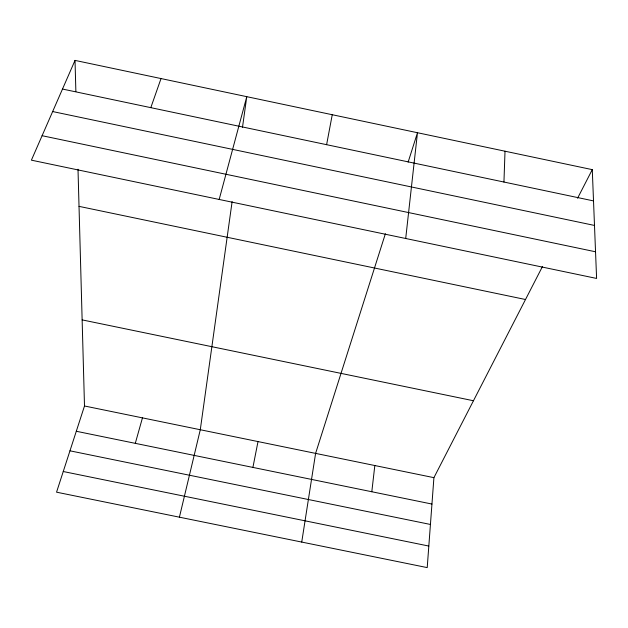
<?xml version="1.0" encoding="UTF-8"?>
<svg xmlns="http://www.w3.org/2000/svg" width="628" height="628" viewBox="0 0 628 628"><rect width="100%" height="100%" fill="white"/><g stroke="black" fill="none" stroke-linecap="round" stroke-linejoin="round"><path stroke-width="0.94" d="M503.946 182.042L505.014 151.207M542.506 266.445L433.917 477.657L427.213 567.602L56.551 492.179L84.497 405.986L78.005 169.23M405.704 238.491L417.479 132.72L408.129 162.134M371.807 491.748L374.822 465.536M232.117 201.635L200.285 429.733L179.412 517.182M242.502 127.241L246.773 96.665L219.172 199.453M301.73 542.074L315.601 453.392L385.388 233.718M326.607 144.683L332.251 114.72M252.911 467.413L258.006 441.578M135.295 443.344L142.454 417.871M150.806 107.655L161.027 78.563M75.022 60.398L31.4 160.164L596.6 278.44L592.275 169.638L75.022 60.398L75.878 91.57M577.579 198.22L592.275 169.638M76.302 431.271L431.946 504.056M69.967 450.818L430.423 524.451M63.255 471.518L428.814 546.054M82.142 319.887L473.457 400.75M84.497 405.986L433.917 477.657M52.658 111.549L594.496 225.444M42.092 135.703L595.54 251.781M79.026 206.361L525.503 299.509M62.494 89.05L593.515 200.905"/></g></svg>
